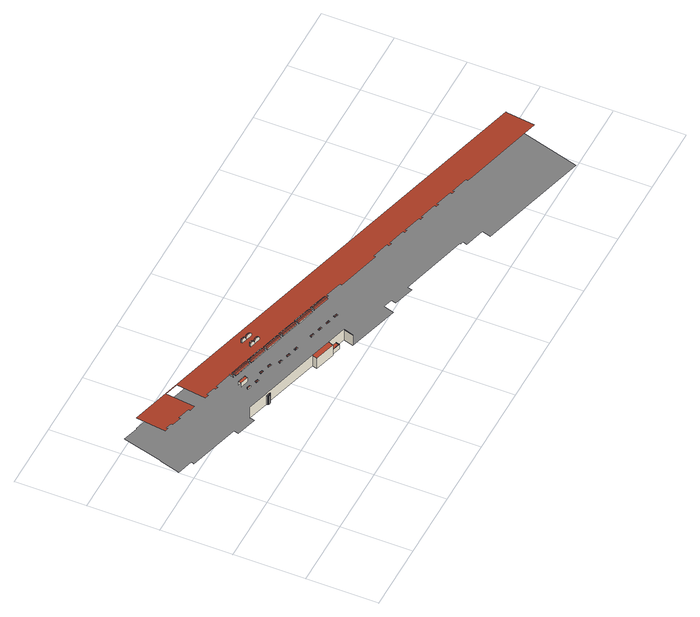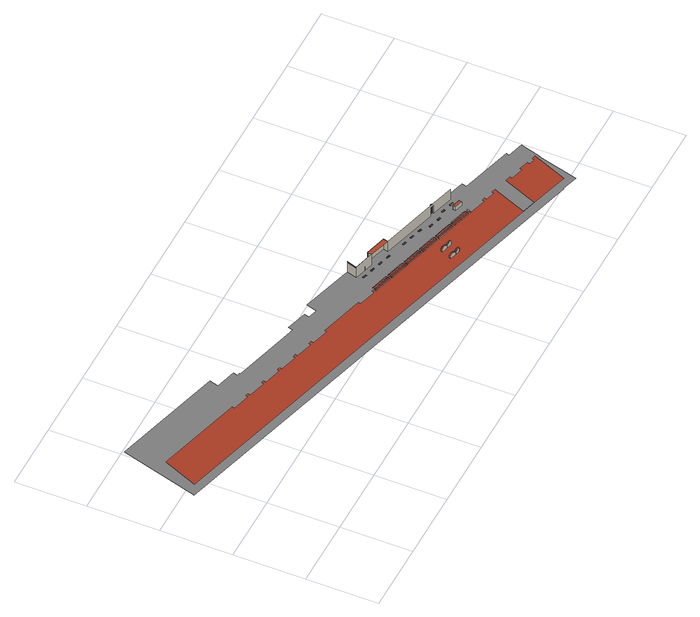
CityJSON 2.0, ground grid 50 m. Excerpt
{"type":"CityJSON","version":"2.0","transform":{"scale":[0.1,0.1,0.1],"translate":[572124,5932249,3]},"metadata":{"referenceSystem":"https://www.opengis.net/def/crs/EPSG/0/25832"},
"CityObjects":{
"building1":{"type":"Building","attributes":{"Grundfläche 2D":"18520.380921","Grundhöhe NN":"3.095"},"children":["building1-1","building1-2","building1-3","building1-4","building1-5","building1-6","building1-7","building1-8","building1-9","building1-10","building1-11","building1-12","building1-13","building1-14","building1-15","building1-16"],"geometry":[{"type":"MultiSurface","lod":"3","boundaries":[[[0,1,2,3]],[[4,5,6,0,3,7]],[[2,1,8,9,10,11]],[[12,5,4,13]],[[14,15,16,12,13,17]],[[18,15,14,19]],[[20,18,19,21]],[[22,23,24,20,21,25]],[[26,27,28,23,22,29]],[[30,31,27,26]],[[5,12,16,15,18,20,24,23,28,27,31,32,33,34,35,36,37,38,39,40,41,42,43,44,45,46,9,8,1,0,6]],[[47,33,32,31,30,48]],[[34,33,47,49]],[[35,34,49,50]],[[36,35,50,51]],[[52,38,37,36,51,53]],[[39,38,52,54]],[[41,40,39,54,55,56]],[[45,44,43,42,41,56,57,58,59,60,61,62,63,64,65,66,67,10,9,46]],[[68,69,70,71]],[[72,73,74,75]],[[73,72,69,68]],[[73,68,71,74]],[[76,77,78,79,80,81,82,83,84,85,86,87]],[[88,89,90,91,92,93,94,95,96,97,98,99,100]],[[101,102,95,94]],[[102,103,96,95]],[[103,104,97,96]],[[104,105,98,97]],[[105,106,99,98]],[[99,106,107,100]],[[100,107,108,88]],[[101,94,93,109]],[[106,105,104,103,102,101,109,110,108,107]],[[111,112,113,114,115,116,117,118,119,120]],[[121,122,111,120]],[[122,123,112,111]],[[123,124,113,112]],[[124,125,114,113]],[[125,126,115,114]],[[115,126,127,116]],[[116,127,128,117]],[[121,120,119,129]],[[129,130,131,132,133,128,127,126,125,124,123,122,121]],[[134,135,136,137,138,139,140,141,142,143,144,145]],[[146,58,57,147]],[[148,149,150,151,152,153,147,57,56,55,54,52,53,51,50,49,47,48,30,26,29,22,25,21,19,14,17,13,4,7,3,2,11,10,67,154,155,156,157,158,159,160,161,162,163,164,165,166,167,168,169,170,171,172,173,174,175,176,177,178,179]],[[180,181,141,140]],[[181,182,142,141]],[[182,183,143,142]],[[183,184,144,143]],[[184,185,145,144]],[[145,185,186,134]],[[134,186,187,135]],[[180,140,139,188]],[[189,146,147,153]],[[190,58,146,189,191,192]],[[188,193,194,195,196,187,186,185,184,183,182,181,180]],[[197,198,199,200,201,202,203,204,205,206,207]],[[191,189,153,152]],[[192,191,152,151]],[[190,192,151,150]],[[208,209,204,203]],[[209,210,205,204]],[[210,211,206,205]],[[211,212,207,206]],[[212,213,197,207]],[[197,213,214,198]],[[198,214,215,199]],[[208,203,202,216]],[[217,218,190,150,149]],[[216,219,220,215,214,213,212,211,210,209,208]],[[190,218,221]],[[222,223,217,149,148,224]],[[225,221,226,227]],[[228,229,230,231,232,233,234,235,236,237,238]],[[217,223,239,218]],[[240,241,233,232]],[[241,242,234,233]],[[242,243,235,234]],[[243,244,236,235]],[[244,245,237,236]],[[237,245,246,238]],[[238,246,247,228]],[[240,232,231,248]],[[241,240,248,249,250,247,246,245,244,243,242]],[[251,252,253,254,255,256,257,258,259,260,261]],[[262,263,258,257]],[[263,264,259,258]],[[264,265,260,259]],[[265,266,261,260]],[[266,267,251,261]],[[251,267,268,252]],[[252,268,269,253]],[[270,271,272,273,274,275,276,277,81,80,79,91,90,89,88,108,110,118,117,128,133,132,137,136,135,187,196,195,200,199,215,220,230,229,228,247,250,249,254,253,269,278,279,280,281,282,283,284,285,286,287,288,289,290,291,292,293,294,295,296,297,298,299,300,301,302,303,304,305,306,307,308,309,310,311,312,313,314,315,316,317,318,319,320,321,322,323,324,325,326,327,328,329,330,331,332,333,334,335,336,337,338,339,340,341,342,343,344,345,346,347]]],"semantics":{"surfaces":[{"type":"WallSurface"},{"type":"RoofSurface"},{"type":"GroundSurface"}],"values":[0,0,0,0,0,0,0,0,0,0,1,0,0,0,0,0,0,0,0,0,0,1,0,0,0,1,1,1,1,1,1,0,0,0,0,1,1,1,1,1,1,0,0,0,0,0,2,1,1,1,1,1,1,0,0,0,1,0,0,0,0,0,1,1,1,1,1,1,0,0,0,0,0,0,0,0,0,1,1,1,1,1,1,0,0,0,0,1,1,1,1,1,1,0,1]}}]},
"building1-1":{"type":"BuildingInstallation","parents":["building1"],"geometry":[{"type":"MultiSurface","lod":"3","boundaries":[[[348,349,350,351,352,353,354,355,356,357,358,359,360,361,362,363,364,365,366,367,368,369,370,371,372,373,374,375,376,377,378,379,380,381,382,383,384,385,386,387,388,389,390]],[[42,43,372,371,370,41]],[[43,391,392,374,373,372]],[[375,374,392,393]],[[394,377,376,375,393,395]],[[396,379,378,377,394,397]],[[396,398,380,379]],[[399,382,381,380,398,400]],[[401,384,383,382,399,402]],[[401,403,45,386,385,384]],[[46,9,388,387,386,45]],[[9,8,1,390,389,388]],[[1,0,348,390]],[[0,6,5,350,349,348]],[[5,12,351,350]],[[12,16,15,353,352,351]],[[15,18,354,353]],[[18,20,355,354]],[[20,24,23,357,356,355]],[[23,28,27,359,358,357]],[[27,31,360,359]],[[31,32,33,362,361,360]],[[33,34,363,362]],[[35,364,363,34]],[[35,36,365,364]],[[36,37,38,367,366,365]],[[38,39,368,367]],[[39,40,41,370,369,368]]],"semantics":{"surfaces":[{"type":"RoofSurface"},{"type":"WallSurface"}],"values":[0,1,1,1,1,1,1,1,1,1,1,1,1,1,1,1,1,1,1,1,1,1,1,1,1,1,1,1]}}]},
"building1-2":{"type":"BuildingInstallation","parents":["building1"],"geometry":[{"type":"MultiSurface","lod":"3","boundaries":[[[404,405,406,407]],[[407,406,408,409]],[[404,407,409,410]],[[405,404,410,411]],[[406,405,411,408]]],"semantics":{"surfaces":[{"type":"RoofSurface"},{"type":"WallSurface"}],"values":[0,1,1,1,1]}}]},
"building1-3":{"type":"BuildingInstallation","parents":["building1"],"geometry":[{"type":"MultiSurface","lod":"3","boundaries":[[[412,413,414]],[[414,413,415]],[[416,413,412]],[[415,413,416]],[[417,418,412,414]],[[418,419,416,412]],[[419,420,415,416]],[[420,417,414,415]]],"semantics":{"surfaces":[{"type":"RoofSurface"},{"type":"WallSurface"}],"values":[0,0,0,0,1,1,1,1]}}]},
"building1-4":{"type":"BuildingInstallation","parents":["building1"],"geometry":[{"type":"MultiSurface","lod":"3","boundaries":[[[421,422,423]],[[423,422,424]],[[425,422,421]],[[424,422,425]],[[426,427,421,423]],[[427,428,425,421]],[[428,429,424,425]],[[429,426,423,424]]],"semantics":{"surfaces":[{"type":"RoofSurface"},{"type":"WallSurface"}],"values":[0,0,0,0,1,1,1,1]}}]},
"building1-5":{"type":"BuildingInstallation","parents":["building1"],"geometry":[{"type":"MultiSurface","lod":"3","boundaries":[[[430,431,432]],[[432,431,433]],[[434,431,430]],[[433,431,434]],[[435,436,430,432]],[[436,437,434,430]],[[437,438,433,434]],[[438,435,432,433]]],"semantics":{"surfaces":[{"type":"RoofSurface"},{"type":"WallSurface"}],"values":[0,0,0,0,1,1,1,1]}}]},
"building1-6":{"type":"BuildingInstallation","parents":["building1"],"geometry":[{"type":"MultiSurface","lod":"3","boundaries":[[[439,440,441]],[[441,440,442]],[[443,440,439]],[[442,440,443]],[[444,445,439,441]],[[445,446,443,439]],[[446,447,442,443]],[[447,444,441,442]]],"semantics":{"surfaces":[{"type":"RoofSurface"},{"type":"WallSurface"}],"values":[0,0,0,0,1,1,1,1]}}]},
"building1-7":{"type":"BuildingInstallation","parents":["building1"],"geometry":[{"type":"MultiSurface","lod":"3","boundaries":[[[448,449,450]],[[450,449,451]],[[452,449,448]],[[451,449,452]],[[453,454,448,450]],[[454,455,452,448]],[[455,456,451,452]],[[456,453,450,451]]],"semantics":{"surfaces":[{"type":"RoofSurface"},{"type":"WallSurface"}],"values":[0,0,0,0,1,1,1,1]}}]},
"building1-8":{"type":"BuildingInstallation","parents":["building1"],"geometry":[{"type":"MultiSurface","lod":"3","boundaries":[[[457,458,459,460]],[[461,458,457,462]],[[463,461,462,464]],[[460,459,465,466]],[[457,460,466,467,464,462]],[[467,468,463,464]],[[461,463,468,465,459,458]]],"semantics":{"surfaces":[{"type":"RoofSurface"},{"type":"WallSurface"}],"values":[0,0,0,1,1,1,1]}}]},
"building1-9":{"type":"BuildingInstallation","parents":["building1"],"geometry":[{"type":"MultiSurface","lod":"3","boundaries":[[[469,470,471]],[[471,470,472]],[[473,470,469]],[[472,470,473]],[[474,475,469,471]],[[475,476,473,469]],[[476,477,472,473]],[[477,474,471,472]]],"semantics":{"surfaces":[{"type":"RoofSurface"},{"type":"WallSurface"}],"values":[0,0,0,0,1,1,1,1]}}]},
"building1-10":{"type":"BuildingInstallation","parents":["building1"],"geometry":[{"type":"MultiSurface","lod":"3","boundaries":[[[478,479,480,481]],[[482,479,478,483]],[[484,482,483,485]],[[481,480,486,487]],[[478,481,487,488,485,483]],[[488,489,484,485]],[[482,484,489,486,480,479]]],"semantics":{"surfaces":[{"type":"RoofSurface"},{"type":"WallSurface"}],"values":[0,0,0,1,1,1,1]}}]},
"building1-11":{"type":"BuildingInstallation","parents":["building1"],"geometry":[{"type":"MultiSurface","lod":"3","boundaries":[[[490,491,492,493]],[[494,490,493,495]],[[496,494,495,497]],[[498,496,497,499]],[[495,493,492,500,501,499,497]],[[501,502,498,499]],[[494,496,498,502,503,491,490]],[[492,491,503,500]]],"semantics":{"surfaces":[{"type":"RoofSurface"},{"type":"WallSurface"}],"values":[0,0,0,0,1,1,1,1]}}]},
"building1-12":{"type":"BuildingInstallation","parents":["building1"],"geometry":[{"type":"MultiSurface","lod":"3","boundaries":[[[504,505,506,507]],[[508,504,507,509]],[[510,508,509,511]],[[512,510,511,513]],[[509,507,506,514,515,513,511]],[[515,516,512,513]],[[508,510,512,516,517,505,504]],[[517,514,506,505]]],"semantics":{"surfaces":[{"type":"RoofSurface"},{"type":"WallSurface"}],"values":[0,0,0,0,1,1,1,1]}}]},
"building1-13":{"type":"BuildingInstallation","parents":["building1"],"geometry":[{"type":"MultiSurface","lod":"3","boundaries":[[[518,519,520]],[[520,519,521]],[[522,519,518]],[[521,519,522]],[[523,524,518,520]],[[524,525,522,518]],[[525,526,521,522]],[[526,523,520,521]]],"semantics":{"surfaces":[{"type":"RoofSurface"},{"type":"WallSurface"}],"values":[0,0,0,0,1,1,1,1]}}]},
"building1-14":{"type":"BuildingInstallation","parents":["building1"],"geometry":[{"type":"MultiSurface","lod":"3","boundaries":[[[527,528,529]],[[529,528,530]],[[531,528,527]],[[530,528,531]],[[532,533,527,529]],[[533,534,531,527]],[[530,531,534,535]],[[532,529,530,535]]],"semantics":{"surfaces":[{"type":"RoofSurface"},{"type":"WallSurface"}],"values":[0,0,0,0,1,1,1,1]}}]},
"building1-15":{"type":"BuildingInstallation","parents":["building1"],"geometry":[{"type":"MultiSurface","lod":"3","boundaries":[[[536,537,538]],[[538,537,539]],[[540,537,536]],[[539,537,540]],[[541,542,536,538]],[[542,543,540,536]],[[543,544,539,540]],[[544,541,538,539]]],"semantics":{"surfaces":[{"type":"RoofSurface"},{"type":"WallSurface"}],"values":[0,0,0,0,1,1,1,1]}}]},
"building1-16":{"type":"BuildingInstallation","parents":["building1"],"geometry":[{"type":"MultiSurface","lod":"3","boundaries":[[[545,546,547]],[[547,546,548]],[[549,546,545]],[[548,546,549]],[[547,550,551,545]],[[552,549,545,551]],[[552,553,548,549]],[[547,548,553,550]]],"semantics":{"surfaces":[{"type":"RoofSurface"},{"type":"WallSurface"}],"values":[0,0,0,0,1,1,1,1]}}]},
"building2":{"type":"Building","attributes":{"Grundfläche 2D":"20.740922","Grundhöhe NN":"3.363"},"children":["building2-1"],"geometry":[{"type":"Solid","lod":"3","boundaries":[[[[554,555,556,557,558,559,560]],[[560,561,554]],[[556,555,554,561,562,563]],[[558,557,556,563,564]],[[559,558,564,565]],[[560,559,565,561]],[[563,562,561,565,564]]]],"semantics":{"surfaces":[{"type":"RoofSurface"},{"type":"WallSurface"},{"type":"GroundSurface"}],"values":[[0,1,1,1,1,1,2]]}}]},
"building2-1":{"type":"BuildingInstallation","parents":["building2"],"geometry":[{"type":"MultiSurface","lod":"3","boundaries":[[[566,567,568,569,570,571]],[[569,568,560,554]],[[570,569,554,572]],[[571,570,572,557]],[[566,571,557,558]],[[567,566,558,559]],[[568,567,559,560]]],"semantics":{"surfaces":[{"type":"RoofSurface"},{"type":"WallSurface"}],"values":[0,1,1,1,1,1,1]}}]}
},
"vertices":[
[775,864,77],[775,867,77],[775,867,1],[775,864,1],[776,861,1],[776,861,77],[776,862,77],[776,862,1],[775,868,77],[775,869,77],[775,869,1],[775,868,1],[778,858,77],[778,858,1],[780,856,1],[780,856,77],[779,857,77],[779,857,1],[782,854,77],[782,854,1],[783,854,77],[783,854,1],[785,852,1],[785,852,77],[783,853,77],[783,853,1],[788,851,1],[788,851,77],[787,851,77],[787,851,1],[791,851,1],[791,851,77],[793,851,77],[794,851,77],[797,851,77],[800,852,77],[803,853,77],[804,854,77],[805,855,77],[807,858,77],[808,858,77],[809,860,77],[806,861,77],[803,862,77],[798,863,77],[781,868,77],[777,869,77],[794,851,1],[793,851,1],[797,851,1],[800,852,1],[803,853,1],[805,855,1],[804,854,1],[807,858,1],[808,858,1],[809,860,1],[1201,750,1],[1201,750,93],[809,860,93],[806,861,93],[803,862,93],[798,863,93],[781,868,93],[777,869,93],[775,869,93],[626,911,93],[626,911,1],[800,1009,152],[742,1025,152],[742,1025,118],[800,1009,118],[748,1047,152],[806,1031,152],[806,1031,122],[748,1047,122],[783,1096,137],[783,1096,132],[786,1107,134],[787,1112,135],[788,1117,134],[791,1128,132],[791,1128,137],[790,1122,141],[788,1117,143],[787,1112,143],[786,1107,143],[784,1102,141],[811,1122,132],[809,1116,133],[808,1111,134],[806,1107,135],[805,1102,134],[802,1091,132],[802,1091,137],[804,1097,141],[805,1102,143],[806,1107,143],[808,1111,143],[809,1116,141],[811,1122,137],[927,1056,137],[929,1062,141],[930,1067,143],[931,1072,143],[933,1076,143],[934,1081,141],[936,1087,137],[936,1087,132],[927,1056,132],[931,1072,135],[948,1057,141],[949,1061,143],[951,1066,143],[952,1071,143],[953,1076,141],[955,1082,137],[955,1082,132],[951,1066,135],[946,1051,132],[946,1051,137],[1071,1016,137],[1073,1022,141],[1074,1026,143],[1076,1031,143],[1077,1036,143],[1078,1041,141],[1080,1047,137],[1080,1047,132],[1071,1016,132],[1073,1022,133],[1074,1026,134],[1076,1031,135],[1077,1036,134],[1100,1041,137],[1100,1041,132],[1097,1031,134],[1095,1026,135],[1093,1016,133],[1091,1010,132],[1091,1010,137],[1093,1016,141],[1094,1021,143],[1095,1026,143],[1097,1031,143],[1098,1035,141],[1191,715,88],[1191,715,1],[1467,597,1],[1488,670,1],[1349,709,1],[1340,681,1],[1340,678,1],[1338,674,1],[617,877,1],[470,918,1],[479,952,1],[115,1054,1],[121,1077,1],[9,1108,1],[50,1255,1],[51,1257,1],[129,1538,1],[241,1507,1],[242,1510,1],[3633,562,1],[3632,561,1],[3474,8,1],[2689,228,1],[2707,293,1],[2564,332,1],[2573,361,1],[2550,367,1],[2552,373,1],[2070,507,1],[2060,473,1],[1914,513,1],[1924,548,1],[1856,567,1],[1835,494,1],[1216,975,137],[1218,981,141],[1219,986,143],[1220,991,143],[1222,996,143],[1223,1000,141],[1225,1006,137],[1225,1006,132],[1216,975,132],[1338,674,88],[1349,709,93],[1340,678,89],[1340,681,89],[1218,981,133],[1219,986,134],[1220,991,135],[1222,996,134],[1243,995,141],[1245,1001,137],[1245,1001,132],[1240,985,135],[1239,980,134],[1236,970,132],[1236,970,137],[1238,976,141],[1239,980,143],[1240,985,143],[1242,990,143],[1361,935,137],[1363,941,141],[1364,945,143],[1365,950,143],[1367,955,143],[1368,960,141],[1370,966,137],[1370,966,132],[1361,935,132],[1488,670,89],[1488,670,91],[1363,941,133],[1365,950,135],[1491,669,91],[1467,597,83],[1467,597,89],[1467,597,79],[1491,669,89],[1471,599,91],[1471,599,89],[1388,961,132],[1386,955,133],[1384,945,135],[1379,929,132],[1379,929,137],[1381,935,141],[1382,940,143],[1384,945,143],[1385,950,143],[1386,955,141],[1388,961,137],[1467,597,91],[1504,894,137],[1506,900,141],[1507,905,143],[1509,910,143],[1510,915,143],[1512,920,141],[1513,926,137],[1513,926,132],[1504,894,132],[1509,910,135],[1510,915,134],[1531,914,141],[1533,920,137],[1533,920,132],[1528,905,135],[1527,900,134],[1524,889,132],[1524,889,137],[1526,895,141],[1527,900,143],[1528,905,143],[1530,909,143],[1649,854,137],[1651,860,141],[1652,865,143],[1654,870,143],[1655,874,143],[1656,879,141],[1658,885,137],[1658,885,132],[575,1171,135],[579,1187,132],[647,1168,132],[645,1162,133],[644,1157,134],[642,1152,135],[662,1147,135],[666,1163,132],[1655,874,134],[1654,870,135],[1673,864,135],[1674,869,134],[1676,874,133],[1678,880,132],[1803,845,132],[1798,829,135],[2107,743,135],[2108,748,134],[2111,759,132],[2236,724,132],[2234,718,133],[2233,713,134],[2232,708,135],[2251,703,135],[2252,707,134],[2254,712,133],[2255,718,132],[2380,683,132],[2379,677,133],[2376,668,135],[2396,662,135],[2400,678,132],[2525,643,132],[2522,632,134],[2521,627,135],[2524,626,135],[2536,623,135],[2540,622,135],[2544,638,132],[2669,603,132],[2665,587,135],[2669,586,135],[2681,582,135],[2684,581,135],[2688,597,132],[2814,562,132],[2812,556,133],[2811,551,134],[2809,547,135],[2813,545,135],[2825,542,135],[2828,541,135],[2833,557,132],[2958,522,132],[2953,506,135],[2957,505,135],[2970,501,135],[3564,336,135],[3626,559,95],[3628,563,94],[511,1434,94],[242,1510,94],[178,1282,135],[205,1275,135],[209,1290,132],[253,1278,132],[249,1262,135],[317,1243,135],[320,1253,133],[322,1259,132],[331,1256,132],[412,1234,132],[409,1223,134],[408,1218,135],[448,1207,135],[510,1431,94],[609,1403,94],[547,1179,135],
[775,864,80],[776,862,80],[776,861,80],[778,858,80],[779,857,80],[780,856,80],[782,854,80],[783,854,80],[783,853,80],[785,852,80],[787,851,80],[788,851,80],[791,851,80],[793,851,80],[794,851,80],[797,851,80],[800,852,80],[803,853,80],[804,854,80],[805,855,80],[807,858,80],[808,858,80],[809,860,80],[806,861,80],[803,862,80],[801,860,80],[800,859,80],[797,857,80],[796,857,80],[793,857,80],[791,857,80],[789,857,80],[786,859,80],[784,860,80],[783,861,80],[782,864,80],[781,864,80],[781,865,80],[781,868,80],[777,869,80],[775,869,80],[775,868,80],[775,867,80],[801,860,77],[800,859,77],[797,857,77],[793,857,77],[796,857,77],[789,857,77],[791,857,77],[786,859,77],[783,861,77],[784,860,77],[781,864,77],[782,864,77],[781,865,77],
[747,981,119],[772,973,119],[775,984,119],[750,991,119],[775,984,113],[750,991,113],[747,981,111],[772,973,111],
[847,963,115],[834,960,117],[844,951,114],[820,958,114],[824,970,115],[844,951,110],[847,963,113],[824,970,113],[820,958,110],
[927,969,119],[913,967,121],[924,957,118],[900,964,118],[903,976,119],[924,957,115],[927,969,117],[903,976,117],[900,964,115],
[999,949,119],[985,946,121],[995,937,118],[971,944,118],[975,956,119],[995,937,115],[999,949,117],[975,956,117],[971,944,115],
[1064,902,115],[1051,900,117],[1061,891,114],[1037,897,114],[1040,909,115],[1061,891,110],[1064,902,113],[1040,909,113],[1037,897,110],
[1135,882,115],[1121,880,117],[1132,871,114],[1108,878,114],[1111,889,115],[1132,871,110],[1135,882,113],[1111,889,113],[1108,878,110],
[1097,1115,152],[1100,1125,152],[1085,1129,151],[1082,1119,151],[1108,1123,150],[1105,1112,150],[1117,1120,138],[1114,1110,138],[1085,1129,118],[1082,1119,120],[1114,1110,120],[1117,1120,118],
[1206,863,115],[1192,860,117],[1203,851,114],[1179,858,114],[1182,869,115],[1203,851,110],[1206,863,113],[1182,869,113],[1179,858,110],
[1115,1181,138],[1118,1191,138],[1104,1195,137],[1101,1185,137],[1127,1189,136],[1124,1178,136],[1136,1186,123],[1133,1176,123],[1104,1195,106],[1101,1185,108],[1133,1176,108],[1136,1186,106],
[1151,1099,150],[1162,1096,140],[1165,1107,140],[1154,1110,150],[1139,1103,152],[1142,1113,152],[1129,1105,150],[1132,1116,150],[1120,1108,140],[1123,1118,140],[1165,1107,118],[1123,1118,118],[1120,1108,120],[1162,1096,120],
[1169,1166,136],[1181,1162,126],[1184,1173,126],[1172,1176,136],[1158,1169,138],[1161,1179,138],[1148,1172,136],[1151,1182,136],[1138,1174,126],[1141,1185,126],[1184,1173,106],[1141,1185,106],[1138,1174,108],[1181,1162,108],
[1353,821,115],[1340,819,117],[1350,810,114],[1326,817,114],[1329,828,115],[1350,810,110],[1353,821,113],[1329,828,113],[1326,817,110],
[1425,801,115],[1411,799,117],[1422,790,114],[1398,797,114],[1401,808,115],[1422,790,110],[1425,801,113],[1401,808,113],[1398,797,110],
[1497,781,115],[1483,779,117],[1494,770,114],[1470,777,114],[1473,788,115],[1494,770,110],[1497,781,113],[1473,788,113],[1470,777,110],
[1570,761,115],[1556,758,117],[1567,749,114],[1543,756,114],[1546,768,115],[1567,749,110],[1570,761,113],[1546,768,113],[1543,756,110],
[1409,692,39],[1349,709,39],[1348,709,39],[1340,681,39],[1340,678,39],[1403,661,39],[1411,692,39],[1411,692,4],[1349,709,4],[1348,709,4],[1340,678,4],[1403,661,4],
[1340,678,42],[1403,661,42],[1411,692,42],[1409,692,42],[1401,664,42],[1340,681,42],[1401,664,39]
]}
